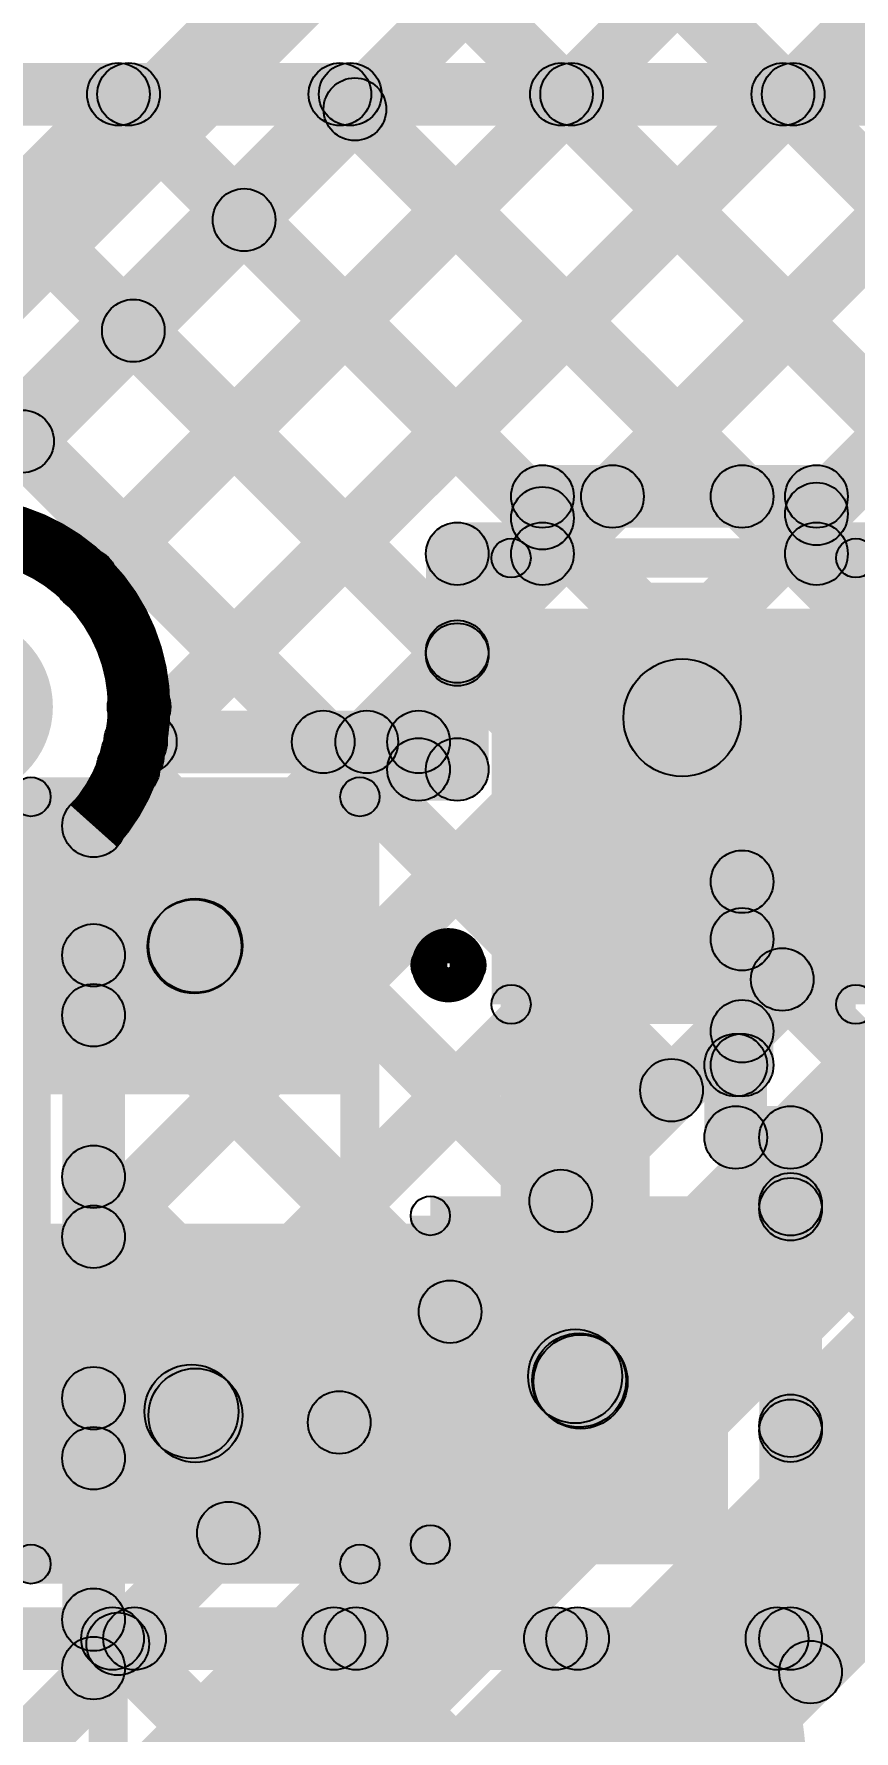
# Model space of a CAD drawing. Header units: millimetres. Extents: x -0.28 to 3.03, y -0.05 to 3.12.
# Drawn here: x 0.8594 to 0.9641, y 2.0712 to 2.2879 of the extents above; entities that cross this region are included whole.
import ezdxf

# ---------------------------------------------------------------- set-up
doc = ezdxf.new("R2010")
doc.units = ezdxf.units.MM
doc.header["$MEASUREMENT"] = 0
for name, color, linetype in [('BottomLayer', 5, 'Continuous'), ('TopLayer', 1, 'Continuous'), ('TopOverlay', 2, 'Continuous'), ('TopPaste', 8, 'Continuous'), ('TopSolder', 216, 'Continuous')]:
    doc.layers.add(name, color=color, linetype=linetype)

# ---------------------------------------------------------------- blocks, each defined once
blk = doc.blocks.new('DMN1045UFR4_7_14')
at = {"layer": 'TopLayer'}
for points in [[(0.003, 0.034), (0.01599, 0.034), (0.01599, 0.04187), (0.003, 0.04187)], [(-0.00787, 0.03455), (0.02756, 0.03455), (0.02756, 0.01467), (-0.00787, 0.01467)], [(-0.0065, 0.00876), (0.0065, 0.00876), (0.0065, -0.00876), (-0.0065, -0.00876)], [(0.01319, 0.00876), (0.02618, 0.00876), (0.02618, -0.00876), (0.01319, -0.00876)]]:
    blk.add_hatch(color=1, dxfattribs=at).paths.add_polyline_path(points)
at = {"layer": 'TopOverlay'}
h = blk.add_hatch(color=2, dxfattribs=at)
edge = h.paths.add_edge_path()
edge.add_arc((-0.012, 0.045), 0.0025, 0, 360)
h = blk.add_hatch(color=2, dxfattribs=at)
edge = h.paths.add_edge_path()
edge.add_arc((-0.012, 0.045), 0.0025, 0, 360)
for points in [[(-0.012, 0.0425), (-0.012, 0.0475), (0.032, 0.0475), (0.032, 0.0425)], [(-0.0095, -0.012), (-0.0145, -0.012), (-0.0145, 0.045), (-0.0095, 0.045)], [(0.0345, -0.012), (0.0295, -0.012), (0.0295, 0.045), (0.0345, 0.045)], [(-0.012, -0.0145), (-0.012, -0.0095), (0.032, -0.0095), (0.032, -0.0145)]]:
    blk.add_hatch(color=2, dxfattribs=at).paths.add_polyline_path(points)
h = blk.add_hatch(color=2, dxfattribs=at)
edge = h.paths.add_edge_path()
edge.add_arc((0.032, 0.045), 0.0025, 0, 360)
h = blk.add_hatch(color=2, dxfattribs=at)
edge = h.paths.add_edge_path()
edge.add_arc((0.032, 0.045), 0.0025, 0, 360)
h = blk.add_hatch(color=2, dxfattribs=at)
edge = h.paths.add_edge_path()
edge.add_arc((-0.02224, -0.007), 0.0025, 0, 360)
h = blk.add_hatch(color=2, dxfattribs=at)
edge = h.paths.add_edge_path()
edge.add_arc((-0.01776, -0.007), 0.0025, 0, 360)
h = blk.add_hatch(color=2, dxfattribs=at)
edge = h.paths.add_edge_path()
edge.add_arc((-0.012, -0.012), 0.0025, 0, 360)
h = blk.add_hatch(color=2, dxfattribs=at)
edge = h.paths.add_edge_path()
edge.add_arc((-0.012, -0.012), 0.0025, 0, 360)
h = blk.add_hatch(color=2, dxfattribs=at)
edge = h.paths.add_edge_path()
edge.add_arc((0.032, -0.012), 0.0025, 0, 360)
h = blk.add_hatch(color=2, dxfattribs=at)
edge = h.paths.add_edge_path()
edge.add_arc((0.032, -0.012), 0.0025, 0, 360)
at = {"layer": 'TopPaste'}
for points in [[(-0.00787, 0.03455), (0.02756, 0.03455), (0.02756, 0.01467), (-0.00787, 0.01467)], [(-0.0065, 0.00876), (0.0065, 0.00876), (0.0065, -0.00876), (-0.0065, -0.00876)], [(0.01319, 0.00876), (0.02618, 0.00876), (0.02618, -0.00876), (0.01319, -0.00876)]]:
    blk.add_hatch(color=8, dxfattribs=at).paths.add_polyline_path(points)
at = {"layer": 'TopSolder'}
for points in [[(-0.01187, 0.03855), (0.03156, 0.03855), (0.03156, 0.01067), (-0.01187, 0.01067)], [(-0.0105, 0.01276), (0.0105, 0.01276), (0.0105, -0.01276), (-0.0105, -0.01276)], [(0.00919, 0.01276), (0.03018, 0.01276), (0.03018, -0.01276), (0.00919, -0.01276)]]:
    blk.add_hatch(color=216, dxfattribs=at).paths.add_polyline_path(points)
at = {"layer": 'TopOverlay', "const_width": 0.005}
blk.add_lwpolyline([(-0.01776, -0.007, 1), (-0.02224, -0.007, 1)], format="xyb", close=True, dxfattribs=at)
at = {"layer": 'TopOverlay'}
for centre in [(-0.012, 0.045), (-0.012, 0.045), (0.032, 0.045), (0.032, 0.045), (-0.02224, -0.007), (-0.01776, -0.007), (-0.012, -0.012), (-0.012, -0.012), (0.032, -0.012), (0.032, -0.012)]:
    blk.add_circle(centre, 0.0025, dxfattribs=at)
blk = doc.blocks.new('R__0603_40')
at = {"layer": 'TopLayer'}
for points in [[(-0.015, 0.0175), (-0.015, -0.0175), (-0.045, -0.0175), (-0.045, 0.0175)], [(0.045, 0.0175), (0.045, -0.0175), (0.015, -0.0175), (0.015, 0.0175)]]:
    blk.add_hatch(color=1, dxfattribs=at).paths.add_polyline_path(points)
at = {"layer": 'TopOverlay'}
h = blk.add_hatch(color=2, dxfattribs=at)
edge = h.paths.add_edge_path()
edge.add_arc((-0.049, 0.021), 0.0025, 0, 360)
h = blk.add_hatch(color=2, dxfattribs=at)
edge = h.paths.add_edge_path()
edge.add_arc((-0.049, 0.021), 0.0025, 0, 360)
for points in [[(-0.049, 0.0185), (-0.049, 0.0235), (0.049, 0.0235), (0.049, 0.0185)], [(-0.0465, -0.021), (-0.0515, -0.021), (-0.0515, 0.021), (-0.0465, 0.021)], [(0.0515, -0.021), (0.0465, -0.021), (0.0465, 0.021), (0.0515, 0.021)], [(-0.049, -0.0235), (-0.049, -0.0185), (0.049, -0.0185), (0.049, -0.0235)]]:
    blk.add_hatch(color=2, dxfattribs=at).paths.add_polyline_path(points)
h = blk.add_hatch(color=2, dxfattribs=at)
edge = h.paths.add_edge_path()
edge.add_arc((0.049, 0.021), 0.0025, 0, 360)
h = blk.add_hatch(color=2, dxfattribs=at)
edge = h.paths.add_edge_path()
edge.add_arc((0.049, 0.021), 0.0025, 0, 360)
h = blk.add_hatch(color=2, dxfattribs=at)
edge = h.paths.add_edge_path()
edge.add_arc((-0.049, -0.021), 0.0025, 0, 360)
h = blk.add_hatch(color=2, dxfattribs=at)
edge = h.paths.add_edge_path()
edge.add_arc((-0.049, -0.021), 0.0025, 0, 360)
h = blk.add_hatch(color=2, dxfattribs=at)
edge = h.paths.add_edge_path()
edge.add_arc((0.049, -0.021), 0.0025, 0, 360)
h = blk.add_hatch(color=2, dxfattribs=at)
edge = h.paths.add_edge_path()
edge.add_arc((0.049, -0.021), 0.0025, 0, 360)
at = {"layer": 'TopPaste'}
for points in [[(-0.015, 0.0175), (-0.015, -0.0175), (-0.045, -0.0175), (-0.045, 0.0175)], [(0.045, 0.0175), (0.045, -0.0175), (0.015, -0.0175), (0.015, 0.0175)]]:
    blk.add_hatch(color=8, dxfattribs=at).paths.add_polyline_path(points)
at = {"layer": 'TopSolder'}
for points in [[(-0.011, 0.0215), (-0.011, -0.0215), (-0.049, -0.0215), (-0.049, 0.0215)], [(0.049, 0.0215), (0.049, -0.0215), (0.011, -0.0215), (0.011, 0.0215)]]:
    blk.add_hatch(color=216, dxfattribs=at).paths.add_polyline_path(points)
at = {"layer": 'TopOverlay'}
for centre in [(-0.049, 0.021), (-0.049, 0.021), (0.049, 0.021), (0.049, 0.021), (-0.049, -0.021), (-0.049, -0.021), (0.049, -0.021), (0.049, -0.021)]:
    blk.add_circle(centre, 0.0025, dxfattribs=at)
blk = doc.blocks.new('R__0603_41')
at = {"layer": 'TopLayer'}
for points in [[(-0.015, 0.0175), (-0.015, -0.0175), (-0.045, -0.0175), (-0.045, 0.0175)], [(0.045, 0.0175), (0.045, -0.0175), (0.015, -0.0175), (0.015, 0.0175)]]:
    blk.add_hatch(color=1, dxfattribs=at).paths.add_polyline_path(points)
at = {"layer": 'TopOverlay'}
h = blk.add_hatch(color=2, dxfattribs=at)
edge = h.paths.add_edge_path()
edge.add_arc((-0.049, 0.021), 0.0025, 0, 360)
h = blk.add_hatch(color=2, dxfattribs=at)
edge = h.paths.add_edge_path()
edge.add_arc((-0.049, 0.021), 0.0025, 0, 360)
for points in [[(-0.049, 0.0185), (-0.049, 0.0235), (0.049, 0.0235), (0.049, 0.0185)], [(-0.0515, 0.021), (-0.0465, 0.021), (-0.0465, -0.021), (-0.0515, -0.021)], [(0.0465, 0.021), (0.0515, 0.021), (0.0515, -0.021), (0.0465, -0.021)], [(-0.049, -0.0235), (-0.049, -0.0185), (0.049, -0.0185), (0.049, -0.0235)]]:
    blk.add_hatch(color=2, dxfattribs=at).paths.add_polyline_path(points)
h = blk.add_hatch(color=2, dxfattribs=at)
edge = h.paths.add_edge_path()
edge.add_arc((0.049, 0.021), 0.0025, 0, 360)
h = blk.add_hatch(color=2, dxfattribs=at)
edge = h.paths.add_edge_path()
edge.add_arc((0.049, 0.021), 0.0025, 0, 360)
h = blk.add_hatch(color=2, dxfattribs=at)
edge = h.paths.add_edge_path()
edge.add_arc((-0.049, -0.021), 0.0025, 0, 360)
h = blk.add_hatch(color=2, dxfattribs=at)
edge = h.paths.add_edge_path()
edge.add_arc((-0.049, -0.021), 0.0025, 0, 360)
h = blk.add_hatch(color=2, dxfattribs=at)
edge = h.paths.add_edge_path()
edge.add_arc((0.049, -0.021), 0.0025, 0, 360)
h = blk.add_hatch(color=2, dxfattribs=at)
edge = h.paths.add_edge_path()
edge.add_arc((0.049, -0.021), 0.0025, 0, 360)
at = {"layer": 'TopPaste'}
for points in [[(-0.015, 0.0175), (-0.015, -0.0175), (-0.045, -0.0175), (-0.045, 0.0175)], [(0.045, 0.0175), (0.045, -0.0175), (0.015, -0.0175), (0.015, 0.0175)]]:
    blk.add_hatch(color=8, dxfattribs=at).paths.add_polyline_path(points)
at = {"layer": 'TopSolder'}
for points in [[(-0.011, 0.0215), (-0.011, -0.0215), (-0.049, -0.0215), (-0.049, 0.0215)], [(0.049, 0.0215), (0.049, -0.0215), (0.011, -0.0215), (0.011, 0.0215)]]:
    blk.add_hatch(color=216, dxfattribs=at).paths.add_polyline_path(points)
at = {"layer": 'TopOverlay'}
for centre in [(-0.049, 0.021), (-0.049, 0.021), (0.049, 0.021), (0.049, 0.021), (-0.049, -0.021), (-0.049, -0.021), (0.049, -0.021), (0.049, -0.021)]:
    blk.add_circle(centre, 0.0025, dxfattribs=at)

msp = doc.modelspace()

# ---------------------------------------------------------------- hatches: boundary and pattern name
at = {"layer": 'BottomLayer'}
for points in [[(0.83624, 2.22976), (0.82776, 2.23824), (1.02376, 2.43424), (1.03224, 2.42576)], [(0.8576, 2.22991), (0.85195, 2.23556), (1.03221, 2.41583), (1.03787, 2.41017)], [(0.86887, 2.21539), (0.86321, 2.22105), (1.05799, 2.41583), (1.06365, 2.41017)], [(0.86983, 2.1315), (0.86417, 2.13716), (1.14284, 2.41583), (1.1485, 2.41017)], [(0.86983, 2.10322), (0.86417, 2.10887), (1.17113, 2.41583), (1.17678, 2.41017)], [(0.86983, 2.15978), (0.86417, 2.16544), (1.11456, 2.41583), (1.12022, 2.41017)], [(0.8748, 2.19304), (0.86914, 2.1987), (1.08627, 2.41583), (1.09193, 2.41017)], [(0.92582, 2.30378), (0.93148, 2.30944), (1.01434, 2.22657), (1.00868, 2.22092)], [(0.91168, 2.28964), (0.91734, 2.29529), (1.0002, 2.21243), (0.99454, 2.20678)], [(0.89754, 2.2755), (0.90319, 2.28115), (0.98606, 2.19829), (0.9804, 2.19263)], [(0.86983, 2.07641), (0.86417, 2.08206), (1.05154, 2.26943), (1.05719, 2.26377)], [(0.8834, 2.26135), (0.88905, 2.26701), (0.97191, 2.18415), (0.96626, 2.17849)], [(0.58684, 1.74816), (0.56916, 1.76584), (1.06216, 2.25884), (1.07984, 2.24116)], [(0.86925, 2.24721), (0.87491, 2.25287), (0.95777, 2.17001), (0.95212, 2.16435)], [(0.85511, 2.23307), (0.86077, 2.23873), (0.94363, 2.15586), (0.93797, 2.15021)], [(0.86859, 2.19131), (0.87424, 2.19697), (0.92949, 2.14172), (0.92383, 2.13606)], [(0.72284, 1.83891), (0.70516, 1.85658), (1.04392, 2.19534), (1.06159, 2.17766)], [(0.871, 2.07923), (0.863, 2.07923), (0.863, 2.18679), (0.871, 2.18679)], [(0.86417, 2.16744), (0.86983, 2.1731), (0.91535, 2.12758), (0.90969, 2.12192)], [(0.86417, 2.13916), (0.86983, 2.14481), (0.9012, 2.11344), (0.89555, 2.10778)], [(0.86417, 2.11087), (0.86983, 2.11653), (0.88706, 2.0993), (0.8814, 2.09364)], [(0.86417, 2.08259), (0.86983, 2.08824), (0.87292, 2.08515), (0.86726, 2.0795)]]:
    msp.add_hatch(color=5, dxfattribs=at).paths.add_polyline_path(points)
h = msp.add_hatch(color=5, dxfattribs=at)
edge = h.paths.add_edge_path()
edge.add_arc((0.90037, 2.27832), 0.004, 0, 360)
h = msp.add_hatch(color=5, dxfattribs=at)
edge = h.paths.add_edge_path()
edge.add_arc((0.88622, 2.26418), 0.004, 0, 360)
h = msp.add_hatch(color=5, dxfattribs=at)
edge = h.paths.add_edge_path()
edge.add_arc((0.87208, 2.25004), 0.004, 0, 360)
h = msp.add_hatch(color=5, dxfattribs=at)
edge = h.paths.add_edge_path()
edge.add_arc((0.85794, 2.2359), 0.004, 0, 360)
h = msp.add_hatch(color=5, dxfattribs=at)
edge = h.paths.add_edge_path()
edge.add_arc((0.86604, 2.21822), 0.004, 0, 360)
h = msp.add_hatch(color=5, dxfattribs=at)
edge = h.paths.add_edge_path()
edge.add_arc((0.85, 2.202), 0.01181, 0, 360)
h = msp.add_hatch(color=5, dxfattribs=at)
edge = h.paths.add_edge_path()
edge.add_arc((0.87281, 2.202), 0.004, 0, 360)
h = msp.add_hatch(color=5, dxfattribs=at)
edge = h.paths.add_edge_path()
edge.add_arc((0.87281, 2.202), 0.004, 0, 360)
h = msp.add_hatch(color=5, dxfattribs=at)
edge = h.paths.add_edge_path()
edge.add_arc((0.87141, 2.19414), 0.004, 0, 360)
h = msp.add_hatch(color=5, dxfattribs=at)
edge = h.paths.add_edge_path()
edge.add_arc((0.87197, 2.19587), 0.004, 0, 360)
h = msp.add_hatch(color=5, dxfattribs=at)
edge = h.paths.add_edge_path()
edge.add_arc((0.867, 2.18679), 0.004, 0, 360)
h = msp.add_hatch(color=5, dxfattribs=at)
edge = h.paths.add_edge_path()
edge.add_arc((0.867, 2.18679), 0.004, 0, 360)
h = msp.add_hatch(color=5, dxfattribs=at)
edge = h.paths.add_edge_path()
edge.add_arc((0.867, 2.17027), 0.004, 0, 360)
h = msp.add_hatch(color=5, dxfattribs=at)
edge = h.paths.add_edge_path()
edge.add_arc((0.95494, 2.16718), 0.004, 0, 360)
h = msp.add_hatch(color=5, dxfattribs=at)
edge = h.paths.add_edge_path()
edge.add_arc((0.867, 2.16261), 0.004, 0, 360)
h = msp.add_hatch(color=5, dxfattribs=at)
edge = h.paths.add_edge_path()
edge.add_arc((0.9408, 2.15304), 0.004, 0, 360)
h = msp.add_hatch(color=5, dxfattribs=at)
edge = h.paths.add_edge_path()
edge.add_arc((0.867, 2.14198), 0.004, 0, 360)
h = msp.add_hatch(color=5, dxfattribs=at)
edge = h.paths.add_edge_path()
edge.add_arc((0.92666, 2.13889), 0.004, 0, 360)
h = msp.add_hatch(color=5, dxfattribs=at)
edge = h.paths.add_edge_path()
edge.add_arc((0.867, 2.13433), 0.004, 0, 360)
h = msp.add_hatch(color=5, dxfattribs=at)
edge = h.paths.add_edge_path()
edge.add_arc((0.91252, 2.12475), 0.004, 0, 360)
h = msp.add_hatch(color=5, dxfattribs=at)
edge = h.paths.add_edge_path()
edge.add_arc((0.867, 2.1137), 0.004, 0, 360)
h = msp.add_hatch(color=5, dxfattribs=at)
edge = h.paths.add_edge_path()
edge.add_arc((0.89837, 2.11061), 0.004, 0, 360)
h = msp.add_hatch(color=5, dxfattribs=at)
edge = h.paths.add_edge_path()
edge.add_arc((0.867, 2.10604), 0.004, 0, 360)
h = msp.add_hatch(color=5, dxfattribs=at)
edge = h.paths.add_edge_path()
edge.add_arc((0.88423, 2.09647), 0.004, 0, 360)
h = msp.add_hatch(color=5, dxfattribs=at)
edge = h.paths.add_edge_path()
edge.add_arc((0.867, 2.08542), 0.004, 0, 360)
h = msp.add_hatch(color=5, dxfattribs=at)
edge = h.paths.add_edge_path()
edge.add_arc((0.87009, 2.08232), 0.004, 0, 360)
h = msp.add_hatch(color=5, dxfattribs=at)
edge = h.paths.add_edge_path()
edge.add_arc((0.867, 2.07923), 0.004, 0, 360)
h = msp.add_hatch(color=5, dxfattribs=at)
edge = h.paths.add_edge_path()
edge.add_arc((0.867, 2.07923), 0.004, 0, 360)
at = {"layer": 'TopLayer'}
for points in [[(0.81922, 2.27623), (0.81922, 2.28423), (1.02772, 2.28423), (1.02772, 2.27623)], [(0.83906, 2.27741), (0.84471, 2.28306), (0.91627, 2.21151), (0.91061, 2.20585)], [(0.84723, 2.25032), (0.84157, 2.25598), (0.86866, 2.28306), (0.87431, 2.27741)], [(0.85761, 2.23241), (0.85195, 2.23807), (0.89694, 2.28306), (0.9026, 2.27741)], [(0.86887, 2.21539), (0.86321, 2.22105), (0.92522, 2.28306), (0.93088, 2.27741)], [(0.86734, 2.27741), (0.873, 2.28306), (0.92714, 2.22892), (0.92149, 2.22326)], [(0.87644, 2.19468), (0.87078, 2.20034), (0.95351, 2.28306), (0.95917, 2.27741)], [(0.89563, 2.27741), (0.90128, 2.28306), (0.95264, 2.2317), (0.94699, 2.22605)], [(0.92391, 2.27741), (0.92957, 2.28306), (0.9907, 2.22193), (0.98504, 2.21628)], [(0.93609, 2.22605), (0.93043, 2.2317), (0.98179, 2.28306), (0.98745, 2.27741)], [(0.9522, 2.27741), (0.95785, 2.28306), (1.01898, 2.22193), (1.01332, 2.21628)], [(0.96214, 2.22381), (0.95648, 2.22946), (1.01008, 2.28306), (1.01573, 2.27741)], [(0.85124, 2.23694), (0.8569, 2.24259), (0.89916, 2.20034), (0.8935, 2.19468)], [(0.92432, 2.22487), (0.92432, 2.23287), (0.95931, 2.23287), (0.95931, 2.22487)], [(0.92832, 2.22155), (0.92032, 2.22155), (0.92032, 2.22887), (0.92832, 2.22887)], [(0.96331, 2.22155), (0.95531, 2.22155), (0.95531, 2.22887), (0.96331, 2.22887)], [(0.91344, 2.21755), (0.91344, 2.22555), (0.92432, 2.22555), (0.92432, 2.21755)], [(0.95931, 2.21755), (0.95931, 2.22555), (0.97087, 2.22555), (0.97087, 2.21755)], [(0.91744, 2.194), (0.90944, 2.194), (0.90944, 2.22155), (0.91744, 2.22155)], [(0.90472, 2.19468), (0.89907, 2.20034), (0.91061, 2.21188), (0.91627, 2.20622)], [(0.94216, 2.19311), (0.94216, 2.20811), (1.02639, 2.20811), (1.02639, 2.19311)], [(0.87236, 2.19351), (0.87236, 2.20151), (0.90851, 2.20151), (0.90851, 2.19351)], [(0.90851, 2.19), (0.90851, 2.198), (0.91344, 2.198), (0.91344, 2.19)], [(0.91251, 2.194), (0.90451, 2.194), (0.90451, 2.19751), (0.91251, 2.19751)], [(0.95883, 2.13565), (0.95317, 2.1413), (0.9968, 2.18493), (1.00246, 2.17928)], [(0.919, 2.115), (0.938, 2.115), (0.938, 2.183), (0.919, 2.183)], [(0.94981, 2.17567), (0.94981, 2.18367), (0.97087, 2.18367), (0.97087, 2.17567)], [(0.95264, 2.15774), (0.94698, 2.1634), (0.96608, 2.18249), (0.97173, 2.17684)], [(0.95381, 2.15624), (0.94581, 2.15624), (0.94581, 2.17967), (0.95381, 2.17967)], [(0.95883, 2.10736), (0.95317, 2.11302), (1.02049, 2.18034), (1.02615, 2.17469)], [(0.77685, 2.16538), (0.77685, 2.17738), (0.87988, 2.17738), (0.87988, 2.16538)], [(0.88412, 2.16714), (0.87564, 2.17562), (0.87576, 2.17575), (0.88425, 2.16726)], [(0.94698, 2.16948), (0.95264, 2.17514), (1.02195, 2.10583), (1.01629, 2.10017)], [(0.953, 2.147), (0.945, 2.147), (0.945, 2.15624), (0.953, 2.15624)], [(0.80883, 1.92908), (0.80317, 1.93474), (1.02067, 2.15224), (1.02633, 2.14658)], [(0.949, 2.143), (0.949, 2.151), (0.956, 2.151), (0.956, 2.143)], [(0.96, 2.083), (0.952, 2.083), (0.952, 2.147), (0.96, 2.147)], [(0.95317, 2.13501), (0.95883, 2.14067), (0.99367, 2.10583), (0.98801, 2.10017)], [(0.856, 2.094), (0.945, 2.094), (0.945, 2.136), (0.856, 2.136)], [(0.92426, 2.11226), (0.93274, 2.12074), (0.93324, 2.12024), (0.92476, 2.11176)], [(0.92476, 2.11176), (0.93324, 2.12024), (0.93344, 2.12005), (0.92495, 2.11156)], [(0.87526, 2.10776), (0.88375, 2.11625), (0.88425, 2.11575), (0.87576, 2.10726)], [(0.95317, 2.10672), (0.95883, 2.11238), (0.97552, 2.09569), (0.96987, 2.09003)], [(0.84475, 1.95925), (0.83909, 1.96491), (0.97459, 2.10041), (0.98025, 2.09475)], [(0.73275, 1.93785), (0.7271, 1.94351), (0.86941, 2.08583), (0.87507, 2.08017)], [(0.76104, 1.93785), (0.75538, 1.94351), (0.8977, 2.08583), (0.90335, 2.08017)], [(0.78864, 1.93717), (0.78298, 1.94283), (0.92598, 2.08583), (0.93164, 2.08017)], [(0.845, 2.079), (0.845, 2.087), (0.956, 2.087), (0.956, 2.079)], [(0.86659, 2.08017), (0.87224, 2.08583), (0.91895, 2.03912), (0.9133, 2.03346)], [(0.89487, 2.08017), (0.90053, 2.08583), (0.9331, 2.05326), (0.92744, 2.0476)], [(0.92316, 2.08017), (0.92881, 2.08583), (0.94724, 2.0674), (0.94158, 2.06174)], [(0.95144, 2.08017), (0.9571, 2.08583), (0.96138, 2.08154), (0.95572, 2.07589)]]:
    msp.add_hatch(color=1, dxfattribs=at).paths.add_polyline_path(points)
h = msp.add_hatch(color=1, dxfattribs=at)
edge = h.paths.add_edge_path()
edge.add_arc((0.87017, 2.28023), 0.004, 0, 360)
h = msp.add_hatch(color=1, dxfattribs=at)
edge = h.paths.add_edge_path()
edge.add_arc((0.87148, 2.28023), 0.004, 0, 360)
h = msp.add_hatch(color=1, dxfattribs=at)
edge = h.paths.add_edge_path()
edge.add_arc((0.89846, 2.28023), 0.004, 0, 360)
h = msp.add_hatch(color=1, dxfattribs=at)
edge = h.paths.add_edge_path()
edge.add_arc((0.89977, 2.28023), 0.004, 0, 360)
h = msp.add_hatch(color=1, dxfattribs=at)
edge = h.paths.add_edge_path()
edge.add_arc((0.92674, 2.28023), 0.004, 0, 360)
h = msp.add_hatch(color=1, dxfattribs=at)
edge = h.paths.add_edge_path()
edge.add_arc((0.92805, 2.28023), 0.004, 0, 360)
h = msp.add_hatch(color=1, dxfattribs=at)
edge = h.paths.add_edge_path()
edge.add_arc((0.95502, 2.28023), 0.004, 0, 360)
h = msp.add_hatch(color=1, dxfattribs=at)
edge = h.paths.add_edge_path()
edge.add_arc((0.95634, 2.28023), 0.004, 0, 360)
h = msp.add_hatch(color=1, dxfattribs=at)
edge = h.paths.add_edge_path()
edge.add_arc((0.92432, 2.22887), 0.004, 0, 360)
h = msp.add_hatch(color=1, dxfattribs=at)
edge = h.paths.add_edge_path()
edge.add_arc((0.92432, 2.22887), 0.004, 0, 360)
h = msp.add_hatch(color=1, dxfattribs=at)
edge = h.paths.add_edge_path()
edge.add_arc((0.93326, 2.22887), 0.004, 0, 360)
h = msp.add_hatch(color=1, dxfattribs=at)
edge = h.paths.add_edge_path()
edge.add_arc((0.94981, 2.22887), 0.004, 0, 360)
h = msp.add_hatch(color=1, dxfattribs=at)
edge = h.paths.add_edge_path()
edge.add_arc((0.95931, 2.22887), 0.004, 0, 360)
h = msp.add_hatch(color=1, dxfattribs=at)
edge = h.paths.add_edge_path()
edge.add_arc((0.95931, 2.22887), 0.004, 0, 360)
h = msp.add_hatch(color=1, dxfattribs=at)
edge = h.paths.add_edge_path()
edge.add_arc((0.95931, 2.22664), 0.004, 0, 360)
h = msp.add_hatch(color=1, dxfattribs=at)
edge = h.paths.add_edge_path()
edge.add_arc((0.92432, 2.22609), 0.004, 0, 360)
h = msp.add_hatch(color=1, dxfattribs=at)
edge = h.paths.add_edge_path()
edge.add_arc((0.91344, 2.22155), 0.004, 0, 360)
h = msp.add_hatch(color=1, dxfattribs=at)
edge = h.paths.add_edge_path()
edge.add_arc((0.91344, 2.22155), 0.004, 0, 360)
h = msp.add_hatch(color=1, dxfattribs=at)
edge = h.paths.add_edge_path()
edge.add_arc((0.92432, 2.22155), 0.004, 0, 360)
h = msp.add_hatch(color=1, dxfattribs=at)
edge = h.paths.add_edge_path()
edge.add_arc((0.92432, 2.22155), 0.004, 0, 360)
h = msp.add_hatch(color=1, dxfattribs=at)
edge = h.paths.add_edge_path()
edge.add_arc((0.95931, 2.22155), 0.004, 0, 360)
h = msp.add_hatch(color=1, dxfattribs=at)
edge = h.paths.add_edge_path()
edge.add_arc((0.95931, 2.22155), 0.004, 0, 360)
h = msp.add_hatch(color=1, dxfattribs=at)
edge = h.paths.add_edge_path()
edge.add_arc((0.86604, 2.21822), 0.004, 0, 360)
h = msp.add_hatch(color=1, dxfattribs=at)
edge = h.paths.add_edge_path()
edge.add_arc((0.85, 2.202), 0.01181, 0, 360)
h = msp.add_hatch(color=1, dxfattribs=at)
edge = h.paths.add_edge_path()
edge.add_arc((0.91344, 2.20905), 0.004, 0, 360)
h = msp.add_hatch(color=1, dxfattribs=at)
edge = h.paths.add_edge_path()
edge.add_arc((0.91344, 2.20868), 0.004, 0, 360)
h = msp.add_hatch(color=1, dxfattribs=at)
edge = h.paths.add_edge_path()
edge.add_arc((0.94216, 2.20061), 0.0075, 0, 360)
h = msp.add_hatch(color=1, dxfattribs=at)
edge = h.paths.add_edge_path()
edge.add_arc((0.87281, 2.202), 0.004, 0, 360)
h = msp.add_hatch(color=1, dxfattribs=at)
edge = h.paths.add_edge_path()
edge.add_arc((0.87281, 2.202), 0.004, 0, 360)
h = msp.add_hatch(color=1, dxfattribs=at)
edge = h.paths.add_edge_path()
edge.add_arc((0.87236, 2.19751), 0.004, 0, 360)
h = msp.add_hatch(color=1, dxfattribs=at)
edge = h.paths.add_edge_path()
edge.add_arc((0.87236, 2.19751), 0.004, 0, 360)
h = msp.add_hatch(color=1, dxfattribs=at)
edge = h.paths.add_edge_path()
edge.add_arc((0.87361, 2.19751), 0.004, 0, 360)
h = msp.add_hatch(color=1, dxfattribs=at)
edge = h.paths.add_edge_path()
edge.add_arc((0.89633, 2.19751), 0.004, 0, 360)
h = msp.add_hatch(color=1, dxfattribs=at)
edge = h.paths.add_edge_path()
edge.add_arc((0.90189, 2.19751), 0.004, 0, 360)
h = msp.add_hatch(color=1, dxfattribs=at)
edge = h.paths.add_edge_path()
edge.add_arc((0.90851, 2.19751), 0.004, 0, 360)
h = msp.add_hatch(color=1, dxfattribs=at)
edge = h.paths.add_edge_path()
edge.add_arc((0.90851, 2.19751), 0.004, 0, 360)
h = msp.add_hatch(color=1, dxfattribs=at)
edge = h.paths.add_edge_path()
edge.add_arc((0.90851, 2.194), 0.004, 0, 360)
h = msp.add_hatch(color=1, dxfattribs=at)
edge = h.paths.add_edge_path()
edge.add_arc((0.90851, 2.194), 0.004, 0, 360)
h = msp.add_hatch(color=1, dxfattribs=at)
edge = h.paths.add_edge_path()
edge.add_arc((0.91344, 2.194), 0.004, 0, 360)
h = msp.add_hatch(color=1, dxfattribs=at)
edge = h.paths.add_edge_path()
edge.add_arc((0.91344, 2.194), 0.004, 0, 360)
h = msp.add_hatch(color=1, dxfattribs=at)
edge = h.paths.add_edge_path()
edge.add_arc((0.94981, 2.17967), 0.004, 0, 360)
h = msp.add_hatch(color=1, dxfattribs=at)
edge = h.paths.add_edge_path()
edge.add_arc((0.94981, 2.17967), 0.004, 0, 360)
h = msp.add_hatch(color=1, dxfattribs=at)
edge = h.paths.add_edge_path()
edge.add_arc((0.87988, 2.17138), 0.006, 0, 360)
h = msp.add_hatch(color=1, dxfattribs=at)
edge = h.paths.add_edge_path()
edge.add_arc((0.87988, 2.17138), 0.006, 0, 360)
h = msp.add_hatch(color=1, dxfattribs=at)
edge = h.paths.add_edge_path()
edge.add_arc((0.88001, 2.17151), 0.006, 0, 360)
h = msp.add_hatch(color=1, dxfattribs=at)
edge = h.paths.add_edge_path()
edge.add_arc((0.94981, 2.17231), 0.004, 0, 360)
h = msp.add_hatch(color=1, dxfattribs=at)
edge = h.paths.add_edge_path()
edge.add_arc((0.94981, 2.16057), 0.004, 0, 360)
h = msp.add_hatch(color=1, dxfattribs=at)
edge = h.paths.add_edge_path()
edge.add_arc((0.949, 2.15624), 0.004, 0, 360)
h = msp.add_hatch(color=1, dxfattribs=at)
edge = h.paths.add_edge_path()
edge.add_arc((0.94981, 2.15624), 0.004, 0, 360)
h = msp.add_hatch(color=1, dxfattribs=at)
edge = h.paths.add_edge_path()
edge.add_arc((0.949, 2.147), 0.004, 0, 360)
h = msp.add_hatch(color=1, dxfattribs=at)
edge = h.paths.add_edge_path()
edge.add_arc((0.949, 2.147), 0.004, 0, 360)
h = msp.add_hatch(color=1, dxfattribs=at)
edge = h.paths.add_edge_path()
edge.add_arc((0.956, 2.147), 0.004, 0, 360)
h = msp.add_hatch(color=1, dxfattribs=at)
edge = h.paths.add_edge_path()
edge.add_arc((0.956, 2.147), 0.004, 0, 360)
h = msp.add_hatch(color=1, dxfattribs=at)
edge = h.paths.add_edge_path()
edge.add_arc((0.956, 2.13848), 0.004, 0, 360)
h = msp.add_hatch(color=1, dxfattribs=at)
edge = h.paths.add_edge_path()
edge.add_arc((0.956, 2.13784), 0.004, 0, 360)
h = msp.add_hatch(color=1, dxfattribs=at)
edge = h.paths.add_edge_path()
edge.add_arc((0.9285, 2.1165), 0.006, 0, 360)
h = msp.add_hatch(color=1, dxfattribs=at)
edge = h.paths.add_edge_path()
edge.add_arc((0.929, 2.116), 0.006, 0, 360)
h = msp.add_hatch(color=1, dxfattribs=at)
edge = h.paths.add_edge_path()
edge.add_arc((0.929, 2.116), 0.006, 0, 360)
h = msp.add_hatch(color=1, dxfattribs=at)
edge = h.paths.add_edge_path()
edge.add_arc((0.92919, 2.11581), 0.006, 0, 360)
h = msp.add_hatch(color=1, dxfattribs=at)
edge = h.paths.add_edge_path()
edge.add_arc((0.87951, 2.11201), 0.006, 0, 360)
h = msp.add_hatch(color=1, dxfattribs=at)
edge = h.paths.add_edge_path()
edge.add_arc((0.88001, 2.11151), 0.006, 0, 360)
h = msp.add_hatch(color=1, dxfattribs=at)
edge = h.paths.add_edge_path()
edge.add_arc((0.956, 2.11019), 0.004, 0, 360)
h = msp.add_hatch(color=1, dxfattribs=at)
edge = h.paths.add_edge_path()
edge.add_arc((0.956, 2.10955), 0.004, 0, 360)
h = msp.add_hatch(color=1, dxfattribs=at)
edge = h.paths.add_edge_path()
edge.add_arc((0.86942, 2.083), 0.004, 0, 360)
h = msp.add_hatch(color=1, dxfattribs=at)
edge = h.paths.add_edge_path()
edge.add_arc((0.87224, 2.083), 0.004, 0, 360)
h = msp.add_hatch(color=1, dxfattribs=at)
edge = h.paths.add_edge_path()
edge.add_arc((0.8977, 2.083), 0.004, 0, 360)
h = msp.add_hatch(color=1, dxfattribs=at)
edge = h.paths.add_edge_path()
edge.add_arc((0.90052, 2.083), 0.004, 0, 360)
h = msp.add_hatch(color=1, dxfattribs=at)
edge = h.paths.add_edge_path()
edge.add_arc((0.92598, 2.083), 0.004, 0, 360)
h = msp.add_hatch(color=1, dxfattribs=at)
edge = h.paths.add_edge_path()
edge.add_arc((0.92881, 2.083), 0.004, 0, 360)
h = msp.add_hatch(color=1, dxfattribs=at)
edge = h.paths.add_edge_path()
edge.add_arc((0.95427, 2.083), 0.004, 0, 360)
h = msp.add_hatch(color=1, dxfattribs=at)
edge = h.paths.add_edge_path()
edge.add_arc((0.956, 2.083), 0.004, 0, 360)
h = msp.add_hatch(color=1, dxfattribs=at)
edge = h.paths.add_edge_path()
edge.add_arc((0.956, 2.083), 0.004, 0, 360)
h = msp.add_hatch(color=1, dxfattribs=at)
edge = h.paths.add_edge_path()
edge.add_arc((0.95855, 2.07872), 0.004, 0, 360)

# ---------------------------------------------------------------- linework, layer by layer
at = {"layer": 'BottomLayer', "const_width": 0.008}
for points in [[(0.8528, 2.22464, -0.378594), (0.87281, 2.202)], [(0.87281, 2.202, -0.184522), (0.867, 2.18679)]]:
    msp.add_lwpolyline(points, format="xyb", dxfattribs=at)
at = {"layer": 'BottomLayer'}
for centre in [(0.90037, 2.27832), (0.88622, 2.26418), (0.87208, 2.25004), (0.85794, 2.2359), (0.86604, 2.21822), (0.87281, 2.202), (0.87281, 2.202), (0.87141, 2.19414), (0.87197, 2.19587), (0.867, 2.18679), (0.867, 2.18679), (0.867, 2.17027), (0.95494, 2.16718), (0.867, 2.16261), (0.9408, 2.15304), (0.867, 2.14198), (0.92666, 2.13889), (0.867, 2.13433), (0.91252, 2.12475), (0.867, 2.1137), (0.89837, 2.11061), (0.867, 2.10604), (0.88423, 2.09647), (0.867, 2.08542), (0.87009, 2.08232), (0.867, 2.07923), (0.867, 2.07923)]:
    msp.add_circle(centre, 0.004, dxfattribs=at)
at = {"layer": 'TopLayer', "const_width": 0.008}
for points in [[(0.8528, 2.22464, -0.378594), (0.87281, 2.202)], [(0.87281, 2.202, -0.049604), (0.87236, 2.19751)]]:
    msp.add_lwpolyline(points, format="xyb", dxfattribs=at)
at = {"layer": 'TopLayer'}
for centre, radius in [((0.87017, 2.28023), 0.004), ((0.87148, 2.28023), 0.004), ((0.89846, 2.28023), 0.004), ((0.89977, 2.28023), 0.004), ((0.92674, 2.28023), 0.004), ((0.92805, 2.28023), 0.004), ((0.95502, 2.28023), 0.004), ((0.95634, 2.28023), 0.004), ((0.92432, 2.22887), 0.004), ((0.92432, 2.22887), 0.004), ((0.93326, 2.22887), 0.004), ((0.94981, 2.22887), 0.004), ((0.95931, 2.22887), 0.004), ((0.95931, 2.22887), 0.004), ((0.95931, 2.22664), 0.004), ((0.92432, 2.22609), 0.004), ((0.91344, 2.22155), 0.004), ((0.91344, 2.22155), 0.004), ((0.92432, 2.22155), 0.004), ((0.92432, 2.22155), 0.004), ((0.95931, 2.22155), 0.004), ((0.95931, 2.22155), 0.004), ((0.86604, 2.21822), 0.004), ((0.91344, 2.20905), 0.004), ((0.91344, 2.20868), 0.004), ((0.94216, 2.20061), 0.0075), ((0.87281, 2.202), 0.004), ((0.87281, 2.202), 0.004), ((0.87236, 2.19751), 0.004), ((0.87236, 2.19751), 0.004), ((0.87361, 2.19751), 0.004), ((0.89633, 2.19751), 0.004), ((0.90189, 2.19751), 0.004), ((0.90851, 2.19751), 0.004), ((0.90851, 2.19751), 0.004), ((0.90851, 2.194), 0.004), ((0.90851, 2.194), 0.004), ((0.91344, 2.194), 0.004), ((0.91344, 2.194), 0.004), ((0.94981, 2.17967), 0.004), ((0.94981, 2.17967), 0.004), ((0.87988, 2.17138), 0.006), ((0.87988, 2.17138), 0.006), ((0.88001, 2.17151), 0.006), ((0.94981, 2.17231), 0.004), ((0.94981, 2.16057), 0.004), ((0.949, 2.15624), 0.004), ((0.94981, 2.15624), 0.004), ((0.949, 2.147), 0.004), ((0.949, 2.147), 0.004), ((0.956, 2.147), 0.004), ((0.956, 2.147), 0.004), ((0.956, 2.13848), 0.004), ((0.956, 2.13784), 0.004), ((0.9285, 2.1165), 0.006), ((0.929, 2.116), 0.006), ((0.929, 2.116), 0.006), ((0.92919, 2.11581), 0.006), ((0.87951, 2.11201), 0.006), ((0.88001, 2.11151), 0.006), ((0.956, 2.11019), 0.004), ((0.956, 2.10955), 0.004), ((0.86942, 2.083), 0.004), ((0.87224, 2.083), 0.004), ((0.8977, 2.083), 0.004), ((0.90052, 2.083), 0.004), ((0.92598, 2.083), 0.004), ((0.92881, 2.083), 0.004), ((0.95427, 2.083), 0.004), ((0.956, 2.083), 0.004), ((0.956, 2.083), 0.004), ((0.95855, 2.07872), 0.004)]:
    msp.add_circle(centre, radius, dxfattribs=at)

# ---------------------------------------------------------------- block references
for name, p, rotation in [('DMN1045UFR4_7_14', (0.93232, 2.176), 360), ('R__0603_41', (0.88001, 2.14151), 90), ('R__0603_40', (0.959, 2.116), 360)]:
    msp.add_blockref(name, p, dxfattribs=dict(rotation=rotation))

# ---------------------------------------------------------------- texts
at = {"layer": 'TopOverlay'}
msp.add_text('R30', height=0.04, dxfattribs=at).set_placement((0.862, 2.045))

doc.saveas('drawing.dxf')
